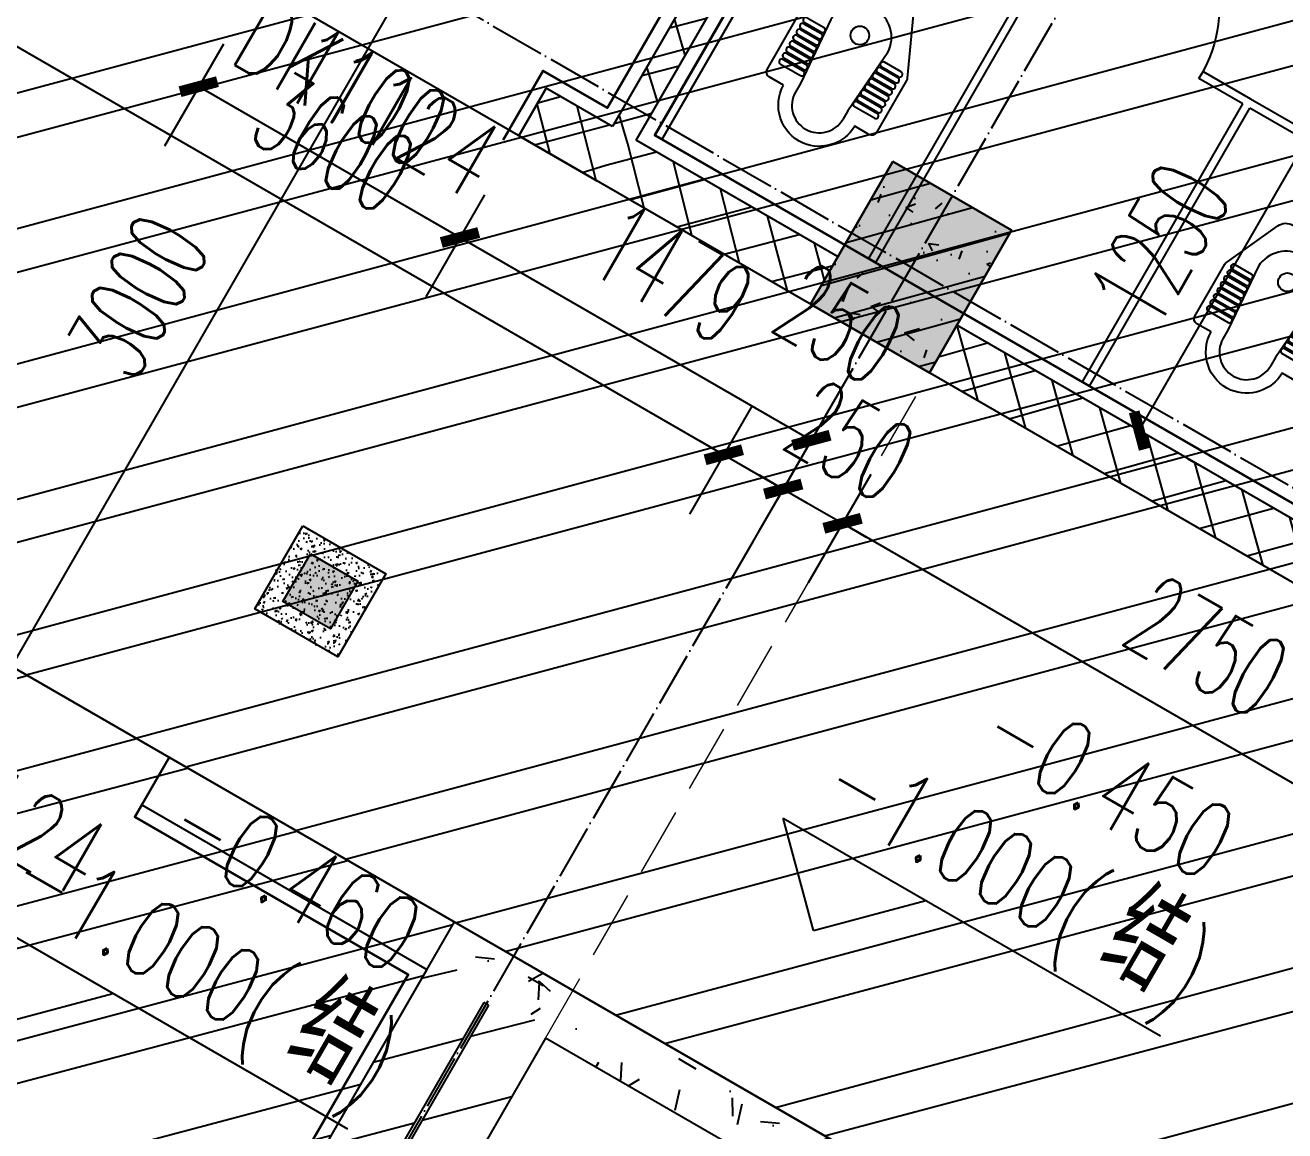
# Model space of a CAD drawing. Header units: millimetres. Extents: x 216654360 to 218309126, y 218099985 to 219647706.
# Drawn here: x 217928219 to 217932812, y 218952262 to 218956292 of the extents above; entities that cross this region are included whole.
import ezdxf

# ---------------------------------------------------------------- set-up
doc = ezdxf.new("R2010")
doc.units = ezdxf.units.MM
doc.header["$LTSCALE"] = 1000
for name, pattern in [('02-博雅楼平面图（V8）$0$DASH', [0.35, 0.25, -0.1]), ('DASH', [0.35, 0.25, -0.1]), ('DASHED', [19.049999999999997, 12.7, -6.35]), ('DOTE', [2.4200000000000004, 2, -0.2, 0.02, -0.2])]:
    doc.linetypes.add(name, pattern=pattern)
doc.layers.add('02-博雅楼平面图（V8）$0$A-FLOR-OVHD', color=173, linetype='02-博雅楼平面图（V8）$0$DASH', lineweight=9)
doc.layers.add('内装控制线', color=6, linetype='Continuous', lineweight=35)
for name, color, linetype in [('A-ANNO-DIMS', 3, 'Continuous'), ('A-ANNO-DOTE', 1, 'DOTE'), ('A-ANNO-IDEN-LEVL', 3, 'Continuous'), ('A-ANNO-TXT', 7, 'Continuous'), ('A-COLU', 2, 'Continuous'), ('A-COLU-CONC', 2, 'Continuous'), ('A-DOOR', 4, 'Continuous'), ('A-DOOR-HOLE', 161, 'Continuous'), ('A-DOOR-IDEN', 53, 'Continuous'), ('A-FLOR-SPCL', 245, 'Continuous'), ('A-FLOR-TPTN', 135, 'Continuous'), ('A-WALL', 2, 'Continuous'), ('A-WALL-FIL', 2, 'Continuous'), ('A-WALL-PATT', 252, 'Continuous'), ('A-WALL-SHEA', 2, 'Continuous'), ('PUB_HATCH', 8, 'Continuous'), ('洁具', 7, 'Continuous'), ('现状植物', 3, 'Continuous')]:
    doc.layers.add(name, color=color, linetype=linetype)
doc.styles.add('_TCH_DIM_T3', font='SIMPLEX.shx', dxfattribs={"width": 0.5647058823529413, "bigfont": 'GBCBIG.shx'})
doc.styles.add('A_DIM', font='SIMPLEX', dxfattribs={"width": 0.7, "bigfont": 'HZ'})
doc.dimstyles.new('_TCH_ARCH&&100', dxfattribs={"dimtxt": 297.5, "dimasz": 100, "dimexe": 250, "dimexo": 300, "dimgap": 126.25, "dimtad": 1, "dimdec": 0, "dimzin": 0, "dimdsep": 46, "dimtxsty": '_TCH_DIM_T3', "dimblk": 'ARCHTICK', "dimcen": 0.09, "dimclrt": 7, "dimazin": 2, "dimtfac": 1, "dimtdec": 0, "dimtix": 1, "dimtmove": 2, "dimatfit": 3, "dimfxl": 100, "dimtolj": 1, "dimtzin": 0, "dimarcsym": 0})
pattern_1 = [(45, (-6165879.106576437, -59482.65594915765), (-336.7596045400933, 336.7596045400933), []), (45, (-6165654.600076437, -59482.65594915765), (-336.7596045400933, 336.7596045400933), [])]
pattern_2 = [(45, (100, 0), (-100.0001016555733, 100.0001016555733), []), (135, (100, 0), (-100.0001016555733, -100.0001016555733), [])]
pattern_3 = [(45, (-6165879.106576437, -59303.14459915766), (-176.776766007315, 176.776766007315), [])]
pattern_4 = [(0, (-6165525.106576437, -59848.65594915766), (600, 1200), [0, -1200]), (0, (-6166227.106576437, -60010.65594915766), (600, 1200), [0, -1200]), (0, (-6165837.106576437, -60022.65594915766), (600, 1200), [0, -1200]), (0, (-6165411.106576437, -59668.65594915766), (600, 1200), [0, -1200]), (0, (-6165909.106576437, -60082.65594915766), (600, 1200), [0, -1200]), (0, (-6165291.106576437, -58912.65594915766), (600, 1200), [0, -1200]), (0, (-6165657.106576437, -59008.65594915766), (600, 1200), [0, -1200]), (0, (-6165465.106576437, -59158.65594915766), (600, 1200), [0, -1200]), (0, (-6166443.106576437, -59182.65594915766), (600, 1200), [0, -1200]), (0, (-6165855.106576437, -59236.65594915766), (600, 1200), [0, -1200]), (0, (-6166083.106576437, -59542.65594915766), (600, 1200), [0, -1200]), (0, (-6166071.106576437, -59992.65594915766), (600, 1200), [0, -1200]), (0, (-6165621.106576437, -60040.65594915766), (600, 1200), [0, -1200]), (0, (-6165291.106576437, -59512.65594915766), (600, 1200), [0, -1200]), (0, (-6166413.106576437, -59698.65594915766), (600, 1200), [0, -1200]), (0, (-6166311.106576437, -59494.65594915766), (600, 1200), [0, -1200]), (0, (-6165843.106576437, -59578.65594915766), (600, 1200), [0, -1200]), (0, (-6166011.106576437, -59752.65594915766), (600, 1200), [0, -1200]), (0, (-6166107.106576437, -59356.65594915766), (600, 1200), [0, -1200]), (0, (-6165957.106576437, -58906.65594915766), (600, 1200), [0, -1200]), (0, (-6166365.106576437, -59950.65594915766), (600, 1200), [0, -1200]), (0, (-6165705.106576437, -59152.65594915766), (600, 1200), [0, -1200]), (0, (-6166263.106576437, -59134.65594915766), (600, 1200), [0, -1200]), (0, (-6166359.106576437, -58978.65594915766), (600, 1200), [0, -1200]), (130.601294, (-6165364.820860437, -59288.37023715767), (-2999.999966861969, 3600.000015739533), [52.683108, -22074.222]), (18.4349488, (-6165450.535144437, -59265.51309315766), (2999.999988936139, 1199.999991146445), [54.21048, -7535.2558]), (90, (-6165450.535144437, -59316.94166115766), (600.0000000000001, 1200), [51.428568, -2348.5713]), (161.565051, (-6165399.106576437, -59334.08452515766), (-3000.000015105215, 1199.999910544823), [54.21048, -7535.2558]), (53.1301023, (-6165399.106576437, -59334.08452515766), (600.0000011342403, 1199.99999943288), [57.14286, -5942.856999999999]), (135, (-6165353.392288437, -59945.51298915767), (-600.0000725322863, 1199.999918790402), [48.48732, -3345.6252]), (45, (-6165421.963720437, -59945.51298915767), (599.9999961647541, 1199.999995157935), [48.48732, -3345.6252]), (135, (-6165387.678004437, -59979.79878915766), (-600.0000725322863, 1199.999918790402), [48.48732, -3345.6252]), (45, (-6165387.678004437, -59979.79878915766), (599.9999961647541, 1199.999995157935), [48.48732, -3345.6252]), (116.565051, (-6165930.535096437, -59139.79880115766), (-0.0001043859734650709, 2399.999934707041), [63.88765199999999, -1277.753]), (180, (-6165959.106496437, -59082.65595315766), (-599.9999999999998, 1200), [68.571432, -1131.4285]), (63.43494880000001, (-6166056.249376437, -59139.79880115766), (5.432290706153253e-06, 2399.999988372672), [63.887652, -1277.753]), (116.565051, (-6166027.677976437, -59196.94166115766), (-0.0001043859734650709, 2399.999934707041), [63.88765199999999, -1277.753]), (0, (-6166027.677976437, -59196.94166115766), (600, 1200), [68.571432, -1131.4285]), (63.43494880000001, (-6165959.106496437, -59196.94166115766), (5.432290706153253e-06, 2399.999988372672), [63.887652, -1277.753]), (107.102728, (-6165479.106580437, -59545.51302915766), (-1799.999931184909, 6000.000009680287), [77.72269200000001, -32565.805]), (143.972626, (-6165501.963724437, -59471.22737715767), (-11399.99985547618, 8399.999990492668), [77.72269200000001, -16244.04]), (180, (-6165564.820864437, -59425.51308915766), (-599.9999999999998, 1200), [74.285712, -1125.7142]), (36.02737329999999, (-6165701.963716437, -59471.22737715767), (11399.99991575318, 8399.99990944439), [77.722692, -16244.04]), (71.5650511, (-6165724.820860437, -59539.79874915766), (1800.000009240657, 5999.99998966958), [72.280632, -7517.185600000001]), (107.102728, (-6165701.963716437, -59614.08450915766), (-1799.999931184909, 6000.000009680287), [77.72269200000001, -32565.805]), (143.972626, (-6165639.106576437, -59659.79874915766), (-11399.99985547618, 8399.999990492668), [77.72269200000001, -16244.04]), (0, (-6165639.106576437, -59659.79874915766), (600, 1200), [74.285712, -1125.7142]), (36.02737329999999, (-6165564.820864437, -59659.79874915766), (11399.99991575318, 8399.99990944439), [77.722692, -16244.04]), (71.5650511, (-6165501.963724437, -59614.08450915766), (1800.000009240657, 5999.99998966958), [72.280632, -7517.185600000001]), (150.255118, (-6165467.678008437, -58985.51309715767), (-1800.000004260273, 1199.999985130039), [46.07004, -9628.639200000001]), (90, (-6165507.678004437, -59008.37022915766), (600.0000000000001, 1200), [45.714288, -2354.2855]), (29.7448813, (-6165507.678004437, -59008.37022915766), (1800.000001060037, 1199.999994395642), [46.07004, -9628.639200000001]), (116.565051, (-6165747.678004437, -59836.94166915766), (-0.0001043859734650709, 2399.999934707041), [63.88765199999999, -1277.753]), (168.690067, (-6165776.249428437, -59779.79874915766), (-5400.000004006199, 1199.999969888218), [58.274508, -12179.371]), (41.18592510000001, (-6165879.106576437, -59808.37014915766), (14999.99990911732, 13199.99988457684), [60.743688, -25451.604]), (90, (-6165879.106576437, -59865.51306915766), (600.0000000000001, 1200), [57.14286, -2342.857]), (138.814074, (-6165833.392288437, -59905.51302915766), (-14999.99973338043, 13200.0000840726), [60.743688, -25451.604]), (16.6992442, (-6165833.392288437, -59905.51302915766), (19799.99985103278, 5999.99993715613), [59.6589, -24997.075]), (60.9453959, (-6165776.249428437, -59888.37018915766), (599.9999984077513, 1199.99998938541), [58.83217200000001, -24650.679]), (109.983106, (-6166250.535136437, -59334.08452515766), (-3000.000011299861, 8399.999977770043), [66.88400399999996, -28024.39499999999]), (155.556045, (-6166273.392256437, -59271.22737315766), (-7800.000029732115, 3599.999925205931), [69.045972, -28930.263]), (24.4439547, (-6166399.106536437, -59271.22737315766), (7800.000003890955, 3599.999982684802), [69.045972, -28930.263]), (70.01689340000001, (-6166421.963656438, -59334.08452515766), (3000.000009044286, 8399.999979161448), [66.88400399999999, -28024.395]), (109.983106, (-6166399.106536437, -59396.94166515766), (-3000.000011299861, 8399.999977770043), [66.88400399999996, -28024.39499999999]), (160.016893, (-6166336.249336437, -59419.79880915766), (-3000.000001763259, 1199.999945333349), [66.88400399999999, -13978.755]), (19.9831065, (-6166336.249336437, -59419.79880915766), (2999.999983528817, 1199.999998096056), [66.88400399999999, -13978.755]), (70.01689340000001, (-6166273.392256437, -59396.94166515766), (3000.000009044286, 8399.999979161448), [66.88400399999999, -28024.395]), (122.005383, (-6165804.820864437, -59442.65595315766), (-600.0000805229399, 1199.999938741572), [53.908464, -11266.868]), (18.4349488, (-6165884.820856437, -59414.08451715767), (2999.999988936139, 1199.999991146445), [54.21048, -7535.2558]), (90, (-6165884.820856437, -59465.51309715767), (600.0000000000001, 1200), [51.428568, -2348.5713]), (161.565051, (-6165833.392288437, -59482.65594915766), (-3000.000015105215, 1199.999910544823), [54.21048, -7535.2558]), (54.46232220000002, (-6165833.392288437, -59482.65594915766), (4199.999993914518, 5999.999991012131), [49.15614, -20596.423]), (116.565051, (-6166153.392256437, -59734.08450915766), (-0.0001043859734650709, 2399.999934707041), [63.88765199999999, -1277.753]), (180, (-6166181.963656438, -59676.94158915766), (-599.9999999999998, 1200), [62.85714, -1137.1428]), (59.0362434, (-6166279.106536437, -59734.08450915766), (600.000001953063, 1199.999994175555), [66.63945599999997, -13927.64399999999]), (120.963756, (-6166244.820856437, -59791.22730915766), (-600.0000819959288, 1199.999944893199), [66.639456, -13927.644]), (0, (-6166244.820856437, -59791.22730915766), (600, 1200), [62.85714, -1137.1428]), (63.43494880000001, (-6166181.963656438, -59791.22730915766), (5.432290706153253e-06, 2399.999988372672), [63.887652, -1277.753])]

# ---------------------------------------------------------------- blocks, each defined once
blk = doc.blocks.new('A$Cbd128c3d')
at = {"layer": 'A-COLU'}
h = blk.add_hatch(color=256, dxfattribs=at)
h.dxf.hatch_style = 1
h.paths.add_polyline_path([(3599.999999999942, -240), (4099.999999999942, -240), (4099.999999999942, -840), (3599.999999999942, -840)])
blk.add_lwpolyline([(3599.999999999942, -240), (4099.999999999942, -240), (4099.999999999942, -840), (3599.999999999942, -840)], close=True, dxfattribs=at)
blk = doc.blocks.new('2929sk')
at = {"layer": 'A-ANNO-DOTE', "ltscale": 0.1}
for p, q in [((-22108.41759934928, -98506.28522877552), (-22108.41759934928, -79972.76195832115)), ((-16719.25256192591, -91672.76195832115), (-75808.41759934928, -91672.76195832127))]:
    blk.add_line(p, q, dxfattribs=at)
at = {"rotation": 180}
blk.add_blockref('A$Cbd128c3d', (-18258.41759934928, -92212.76195832115), dxfattribs=at)
blk = doc.blocks.new('25tqdryui')
at = {"layer": 'A-COLU-CONC'}
h = blk.add_hatch(dxfattribs=at)
h.set_pattern_fill('混凝土', scale=10)
h.set_pattern_definition([(49.99999999999999, (0, 0), (71.72601826007535, -6.275213498259511), [7.5, -82.5]), (355, (0, 0), (-13.8751333613, 75.21921337000119), [6, -66]), (100.4514, (5.977168000000001, -0.522934), (57.85093817140216, 68.94395420609536), [6.374019000000001, -70.1142112]), (46.18420000000002, (0, 20), (106.7241048625644, -16.55190143290181), [11.25, -123.75]), (96.6356, (8.8936745, 18.6206693), (93.46627055487033, 97.41178709004417), [9.561028799999999, -105.1713]), (351.1842, (0, 20), (93.46619451336272, 97.41186009253246), [9, -99]), (21, (10, 15), (59.69070521184616, -40.26188906653388), [7.5, -82.5]), (326.0000000000001, (10, 15), (24.33153319215817, 72.5150045046853), [6, -66]), (71.4514, (14.9742233, 11.6448394), (84.02226285814899, 32.25304967099524), [6.374019000000001, -70.1142112]), (37.50000000000001, (0, 0), (1.215985531729067, 33.28938538313115), [0, -65.19999999999999, 0, -67, 0, -66.25]), (7.499999999999999, (0, 0), (26.30695374421486, 39.44117118823603), [0, -38.2, 0, -63.7, 0, -25.25]), (327.5, (-22.3, 0), (53.3822436172409, -2.255487173437976), [0, -25, 0, -78, 0, -103.5]), (317.5, (-32.3, 0), (58.31861693423862, 10.01049823323177), [0, -32.5, 0, -51.8, 0, -73.5])])
h.paths.add_polyline_path([(6523044.330466904, 268536.0957909399), (6523394.330466904, 268536.0957909399), (6523394.330466904, 268186.0957909399), (6523044.330466904, 268186.0957909399)])
h = blk.add_hatch(color=256, dxfattribs=at)
h.dxf.hatch_style = 1
h.paths.add_polyline_path([(6523119.330466904, 268461.0957909399), (6523319.330466904, 268461.0957909399), (6523319.330466904, 268261.0957909399), (6523119.330466904, 268261.0957909399)])
at = {"layer": 'A-COLU'}
for points in [[(6523044.330466904, 268536.0957909399), (6523394.330466904, 268536.0957909399), (6523394.330466904, 268186.0957909399), (6523044.330466904, 268186.0957909399)], [(6523119.330466904, 268461.0957909399), (6523319.330466904, 268461.0957909399), (6523319.330466904, 268261.0957909399), (6523119.330466904, 268261.0957909399)], [(6523119.330466904, 268461.0957909399), (6523319.330466904, 268461.0957909399), (6523319.330466904, 268261.0957909399), (6523119.330466904, 268261.0957909399)]]:
    blk.add_lwpolyline(points, close=True, dxfattribs=at)
blk = doc.blocks.new('123arrt')
at = {"layer": 'A-COLU'}
blk.add_blockref('25tqdryui', (0, -3100), dxfattribs=at)
blk = doc.blocks.new('$DorLib2D$00000114')
at = {"color": 0}
blk.add_line((0.4999999999999964, 3.552713678800501e-15), (-0.2071067811864751, 0.7071067811864857), dxfattribs=at)
blk.add_arc((0.5000000000013856, -1.154631945610163e-12), 1.000000000001696, 135, 180, dxfattribs=at)
blk = doc.blocks.new('$plan$00002878')
at = {"layer": '洁具', "color": 0}
for p, q in [((-120, -192.5), (-100, -450.0000000000291)), ((120, -192.5), (100, -450.0000000000291)), ((-197.5893991584308, -230.0463587915583), (-127.0837779579451, -230.0463587915583)), ((-197.5893991584016, -250.0463587915583), (-127.0837779579451, -250.0463587915583)), ((-197.5893991584308, -255.0463587915583), (-125.1420303851191, -255.0463587915583)), ((-197.5893991584016, -275.0463587915583), (-125.1420303851191, -275.0463587915292)), ((197.5893991584308, -255.0463587915583), (125.1420303851191, -255.0463587915583)), ((197.5893991584016, -275.0463587915583), (125.1420303851191, -275.0463587915292)), ((197.5893991584308, -230.0463587915583), (127.0837779579451, -230.0463587915583)), ((197.5893991584016, -250.0463587915583), (127.0837779579451, -250.0463587915583)), ((-197.5893991584308, -280.0463587915583), (-123.200282812264, -280.0463587915583)), ((-197.5893991584016, -300.0463587915583), (-123.2002828122932, -300.0463587915583)), ((-197.5893991584308, -305.0463587915583), (-121.2585352394963, -305.0463587915583)), ((197.5893991584308, -305.0463587915583), (121.2585352394963, -305.0463587915583)), ((197.5893991584308, -280.0463587915583), (123.200282812264, -280.0463587915583)), ((197.5893991584016, -300.0463587915583), (123.2002828122932, -300.0463587915583)), ((-197.5893991584016, -325.0463587915583), (-121.2585352394963, -325.0463587915583)), ((-197.5893991584308, -330.0463587915583), (-119.3167876666703, -330.0463587915583)), ((-197.5893991584016, -350.0463587915583), (-119.3167876666703, -350.0463587915583)), ((-197.5893991584308, -355.0463587915583), (-117.3750400938734, -355.0463587915583)), ((197.5893991584308, -355.0463587915583), (117.3750400938734, -355.0463587915583)), ((197.5893991584308, -330.0463587915583), (119.3167876666703, -330.0463587915583)), ((197.5893991584016, -350.0463587915583), (119.3167876666703, -350.0463587915583)), ((197.5893991584016, -325.0463587915583), (121.2585352394963, -325.0463587915583)), ((-197.5893991584016, -375.0463587915583), (-117.3750400938443, -375.0463587915583)), ((-197.5893991584308, -380.0463587915583), (-115.4332925210474, -380.0463587915583)), ((-197.5893991584016, -400.0463587915583), (-115.4332925210474, -400.0463587915583)), ((-197.5893991584308, -405.0463587915583), (-113.4915449482214, -405.0463587915583)), ((197.5893991584308, -405.0463587915583), (113.4915449482214, -405.0463587915583)), ((197.5893991584308, -380.0463587915583), (115.4332925210474, -380.0463587915583)), ((197.5893991584016, -400.0463587915583), (115.4332925210474, -400.0463587915583)), ((197.5893991584016, -375.0463587915583), (117.3750400938443, -375.0463587915583)), ((-197.5893991584016, -425.0463587915583), (-113.4915449482214, -425.0463587915583)), ((-100, -450.0000000000291), (-100, -486.3435219620296)), ((100, -450.0000000000291), (100, -486.3435219620296)), ((197.5893991584016, -425.0463587915583), (113.4915449482214, -425.0463587915583))]:
    blk.add_line(p, q, dxfattribs=at)
at = {"layer": '洁具'}
blk.add_lwpolyline([(-149.9999999999927, -486.3435219620296), (-210, -486.3435219620296, -0.4142135623729885), (-230, -466.3435219620296), (-230, -246.872255150869, -0.1080307041366527), (-228.1755325925624, -238.5265967001105), (-132.0295949985448, -29.1358538731256, -0.2930686843997553), (-86.59076351713156, 0), (86.59076351713156, 0, -0.2930686843997489), (132.0295949985448, -29.13585387312196), (228.1755325925624, -238.5265967001105, -0.1080307041366528), (230, -246.872255150869), (230, -466.3435219620296, -0.4142135623730951), (210, -486.3435219620296), (150, -486.3435219620296, -0.3704769387679618), (17.71147033309717, -633.7350115449481, -0.4404284666695213)], format="xyb", close=True, dxfattribs=at)
at = {"layer": '洁具', "color": 0}
blk.add_circle((0.6473819928360172, -190), 33.93437923681224, dxfattribs=at)
for centre, radius, start, end in [((-0.6006167570449179, -198.289265411353), 119.539651634164, 89.71212104449961, 177.2240986931284), ((0.600616757030366, -198.289265411353), 119.539651634164, 2.77590130687156, 90.28787895550037), ((-197.5893991584016, -240.0463587915583), 10, 90, 270), ((-197.5893991584308, -265.0463587915583), 10, 90, 270), ((-127.0837779579451, -240.0463587915583), 10, 270, 90), ((-125.1420303851191, -265.0463587915292), 10, 270, 90), ((125.1420303851191, -265.0463587915292), 10, 90, 270), ((127.0837779579451, -240.0463587915583), 10, 90, 270), ((197.5893991584016, -240.0463587915583), 10, 270, 90), ((197.5893991584308, -265.0463587915583), 10, 270, 90), ((-197.5893991584308, -290.0463587915583), 10, 90, 270), ((-197.5893991584308, -315.0463587915583), 10, 90, 270), ((-123.200282812264, -290.0463587915583), 10, 270, 90), ((-121.2585352394963, -315.0463587915583), 10, 270, 90), ((121.2585352394963, -315.0463587915583), 10, 90, 270), ((123.200282812264, -290.0463587915583), 10, 90, 270), ((197.5893991584308, -290.0463587915583), 10, 270, 90), ((197.5893991584308, -315.0463587915583), 10, 270, 90), ((-197.5893991584308, -340.0463587915583), 10, 90, 270), ((-197.5893991584308, -365.0463587915583), 10, 90, 270), ((-119.3167876666703, -340.0463587915583), 10, 270, 90), ((-117.3750400938443, -365.0463587915583), 10, 270, 90), ((117.3750400938443, -365.0463587915583), 10, 90, 270), ((119.3167876666703, -340.0463587915583), 10, 90, 270), ((197.5893991584308, -340.0463587915583), 10, 270, 90), ((197.5893991584308, -365.0463587915583), 10, 270, 90), ((-197.5893991584308, -390.0463587915583), 10, 90, 270), ((-197.5893991584308, -415.0463587915583), 10, 90, 270), ((-115.4332925210474, -390.0463587915583), 10, 270, 90), ((-113.4915449482214, -415.0463587915583), 10, 270, 90), ((113.4915449482214, -415.0463587915583), 10, 90, 270), ((115.4332925210474, -390.0463587915583), 10, 90, 270), ((197.5893991584308, -390.0463587915583), 10, 270, 90), ((197.5893991584308, -415.0463587915583), 10, 270, 90), ((0, -484.9908518361335), 100.0091481639029, 180.7749756292411, 359.2250243707589)]:
    blk.add_arc(centre, radius, start, end, dxfattribs=at)
blk = doc.blocks.new('A$C64048149')
at = {"layer": 'A-WALL-FIL'}
for p, q in [((-1261.44660982769, 1338.55339084068), (-1261.446609811857, 168.5533906712662)), ((-1261.446609854698, 1338.553390655012), (-1231.446609854698, 1338.553390653702)), ((-1231.446609865874, 1338.5533908332), (-1231.446609999985, 168.5533906968776)), ((-361.4466098546982, 1338.553390616071), (-361.4466099468991, 168.5533906535129)), ((-361.4466098546982, 1338.553390609901), (-331.4466098546982, 1338.553390608591)), ((-331.4466098546982, 1338.553390608591), (-331.4466099450365, 168.5533907719073)), ((-1046.446609068662, 138.5533906877681), (-1246.446609868668, 138.5533906575001)), ((-1231.446609999985, 168.5533906968776), (-1046.446609067731, 168.5533905499324)), ((-1046.446609067731, 168.5533905499324), (-1046.446609068662, 138.5533906877681)), ((-546.4466090686619, 138.5533906622441), (-546.4466090677306, 168.5533905244374)), ((-546.4466090677306, 168.5533905244374), (-361.4466099468991, 168.5533906535129)), ((-346.4466098733246, 138.553390612331), (-546.4466090686619, 138.5533906622441))]:
    blk.add_line(p, q, dxfattribs=at)
at = {"layer": 'A-DOOR', "xscale": -499.9999999999999, "yscale": 499.9999999999999, "zscale": 499.9999999999999, "rotation": 179.9999999971277}
blk.add_blockref('$DorLib2D$00000114', (-796.4466093713418, 153.5533906348719), dxfattribs=at)
at = {"layer": 'A-FLOR-TPTN', "rotation": 179.9999999938692}
blk.add_blockref('$plan$00002878', (-796.4466098584235, 460.1788833847604), dxfattribs=at)
blk = doc.blocks.new('13etrt5')
at = {"layer": 'A-WALL-PATT'}
h = blk.add_hatch(dxfattribs=at)
h.set_pattern_fill('多孔材料', color=256, scale=50, style=0)
h.set_pattern_definition(pattern_2)
h.paths.add_polyline_path([(6029484.790809129, 53362.28041706853), (6029484.790809177, 54637.28041706478), (6029384.79080918, 54637.28041706802), (6029384.790809144, 53362.28041708804), (6029434.790809133, 53295.61375041368)])
h = blk.add_hatch(dxfattribs=at)
h.set_pattern_fill('钢筋混凝土', color=256, scale=50, style=0)
h.set_pattern_definition([(45, (0, 0), (-88.38834764831843, 88.38834764831844), []), (49.99999999999999, (0, 0), (358.6300913003767, -31.37606749129755), [37.5, -412.5]), (355, (0, 0), (-69.3756668065, 376.0960668500059), [30, -330]), (100.4514, (29.88584, -2.61467), (289.2546908570108, 344.7197710304768), [31.870095, -350.571056]), (46.18420000000002, (0, 100), (533.6205243128222, -82.75950716450905), [56.24999999999999, -618.7499999999999]), (96.6356, (44.4683725, 93.1033465), (467.3313527743517, 487.0589354502209), [47.805144, -525.8565]), (351.1842, (0, 100), (467.3309725668136, 487.0593004626623), [45, -495]), (21, (50, 75), (298.4535260592309, -201.3094453326694), [37.5, -412.5]), (326.0000000000001, (50, 75), (121.6576659607909, 362.5750225234265), [30, -330]), (71.4514, (74.8711165, 58.224197), (420.111314290745, 161.2652483549762), [31.870095, -350.571056]), (37.50000000000001, (0, 0), (6.079927658645334, 166.4469269156558), [0, -326, 0, -335, 0, -331.25]), (7.499999999999999, (0, 0), (131.5347687210743, 197.2058559411801), [0, -191, 0, -318.5, 0, -126.25]), (327.5, (-111.5, 0), (266.9112180862045, -11.27743586718988), [0, -125, 0, -390, 0, -517.5]), (317.5, (-161.5, 0), (291.5930846711931, 50.05249116615887), [0, -162.5, 0, -259, 0, -367.5])])
h.paths.add_polyline_path([(6030834.666021422, 53762.28041708402), (6030334.666021422, 53762.28041708402), (6030334.666021422, 53162.28041708402), (6030834.666021422, 53162.28041708402)])
at = {"layer": 'PUB_HATCH'}
h = blk.add_hatch(dxfattribs=at)
h.set_pattern_fill('多孔材料', color=256, scale=50, style=0)
h.set_pattern_definition(pattern_2)
h.paths.add_polyline_path([(6029384.790809144, 53362.28041708804), (6029105.738030472, 53362.28041709279), (6029105.738030472, 53162.28041708492), (6029434.790809128, 53162.28041708448), (6029434.790809133, 53295.61375041368)])
h = blk.add_hatch(dxfattribs=at)
h.set_pattern_fill('多孔材料', color=256, scale=50, style=0)
h.set_pattern_definition(pattern_2)
h.paths.add_polyline_path([(6030334.666021422, 53162.28041708448), (6030334.666021422, 53362.28041708085), (6029484.790809129, 53362.28041706853), (6029434.790809133, 53295.61375041368), (6029434.790809128, 53162.28041708448)])
h = blk.add_hatch(dxfattribs=at)
h.set_pattern_fill('多孔材料', color=256, scale=50, style=0)
h.set_pattern_definition(pattern_2)
h.paths.add_polyline_path([(6030834.666021422, 53362.28041708448), (6030834.666021422, 53162.28041708448), (6033934.666021422, 53162.28041708448), (6033934.666021422, 53362.28041708448)])
at = {"layer": 'A-COLU'}
for p, q in [((6030834.666021422, 53762.28041708402), (6030334.666021422, 53762.28041708402)), ((6030334.666021422, 53762.28041708402), (6030334.666021422, 53162.28041708402)), ((6030834.666021422, 53162.28041708402), (6030834.666021422, 53762.28041708402)), ((6030334.666021422, 53162.28041708402), (6030834.666021422, 53162.28041708402))]:
    blk.add_line(p, q, dxfattribs=at)
at = {"layer": 'A-DOOR-HOLE', "linetype": 'DASH'}
blk.add_line((6029105.738030497, 53162.28041708448), (6029105.738030497, 53362.28041708448), dxfattribs=at)
at = {"layer": 'A-WALL-FIL'}
for p, q in [((6029384.79080918, 54637.28041706802), (6029384.790809144, 53362.28041708804)), ((6029484.790809129, 53362.28041706853), (6029484.790809177, 54637.28041706478)), ((6029384.790809144, 53362.28041708804), (6029105.738030472, 53362.28041709279)), ((6029105.738030472, 53362.28041709279), (6029105.738030472, 53162.28041708492)), ((6030334.666021423, 53362.28041708737), (6029484.790809129, 53362.28041706853)), ((6033934.666021423, 53362.28041709024), (6030834.666021423, 53362.28041709359)), ((6029105.738030472, 53162.28041708492), (6029434.790809128, 53162.28041708448)), ((6030334.666021423, 53162.28041710278), (6029434.790809128, 53162.28041708448)), ((6033934.666021423, 53162.28041708218), (6030834.666021423, 53162.2804170832))]:
    blk.add_line(p, q, dxfattribs=at)
at = {"layer": 'A-WALL-FIL', "color": 152}
for p, q in [((6030434.72917032, 53412.27989163577), (6030434.72917041, 54582.27989147246)), ((6030464.72917032, 53412.27989162829), (6030464.729170412, 54582.27989159085)), ((6031149.729169533, 54582.27989169443), (6031149.729169534, 54612.27989155659)), ((6031149.729169534, 54612.27989155659), (6031349.729170334, 54612.27989158686)), ((6031334.729170465, 54582.27989154749), (6031149.729169533, 54582.27989169443)), ((6031334.729170331, 53412.27989141116), (6031334.729170465, 54582.27989154749)), ((6031364.729170293, 53412.27989140368), (6031364.729170277, 54582.2798915731)), ((6030464.72917032, 53412.27989163446), (6030434.72917032, 53412.27989163577)), ((6031364.72917032, 53412.27989158935), (6031334.72917032, 53412.27989159066))]:
    blk.add_line(p, q, dxfattribs=at)
at = {"layer": '内装控制线'}
for points in [[(6028005.738030497, 53162.28041708448), (6028005.738030495, 53412.28031533047), (6026934.486976788, 53412.28051887398), (6026934.486976791, 56962.28056744695), (6027109.495358438, 56962.28036389919), (6027109.497503495, 57112.28039290324), (6029334.79178951, 57112.28039283041), (6029334.79104424, 55837.28041716715), (6029534.790574184, 55837.28041710434), (6029534.803700834, 57112.30153408624), (6034034.729555161, 57112.25925165002), (6034034.728416879, 53812.28041708402), (6033884.666021422, 53812.28041708402), (6033884.666021422, 53412.2795757967), (6029534.790809142, 53412.28041723857), (6029534.790809157, 54162.28046566929), (6029334.790809156, 54162.28046567575), (6029334.790809169, 53412.28041709062), (6029064.79080915, 53412.28041708929), (6029064.790809148, 53120.39379162661)], [(6028034.495461987, 50368.28507986325), (6028034.495462026, 50318.28507987291), (6026984.494101392, 50318.28507991196), (6026984.494101392, 47768.28041713822), (6028184.506112962, 47768.28041704961), (6028184.506112955, 47568.28041704086), (6026984.506112772, 47568.2808604234), (6026984.506112665, 43168.28021147761), (6027064.666021457, 43168.28054689828), (6027064.666021457, 42962.28039220758), (6030034.491576374, 42962.28044195544), (6030034.514254897, 47568.28041698392), (6029384.506112956, 47568.28041700473), (6029384.506112961, 47768.28041700682), (6030284.689911362, 47768.280417023), (6030284.702236536, 50312.27969980885), (6029134.496295292, 50312.28071956491), (6029134.4965666, 50368.2807195533)]]:
    blk.add_lwpolyline(points, dxfattribs=at)
at = {"rotation": 180}
for p in [(6029203.282560425, 54750.83328234774), (6031003.282560505, 54750.83328217489)]:
    blk.add_blockref('A$C64048149', p, dxfattribs=at)
at = {"layer": 'A-DOOR', "xscale": -499.9999999999999, "yscale": 499.9999999999999, "zscale": 499.9999999999999, "rotation": 359.9999999971277}
blk.add_blockref('$DorLib2D$00000114', (6030899.729169836, 54597.27989221578), dxfattribs=at)
at = {"layer": 'A-DOOR-IDEN', "linetype": 'DASHED', "style": 'A_DIM', "width": 0.6999999999999998}
blk.add_text('DK1124', height=280, dxfattribs=at).set_placement((6028047.07136383, 52867.18710135166))
blk = doc.blocks.new('_ArchTick')
at = {"color": 0, "linetype": 'ByBlock', "const_width": 0.4}
blk.add_lwpolyline([(-0.5, -0.5), (0.5, 0.5)], dxfattribs=at)
blk = doc.blocks.new('*D257')
at = {"layer": 'A-ANNO-DIMS', "color": 0, "lineweight": -2, "transparency": 16777216}
for p, q in [((6066366.916565904, 37942.66432194365), (6066366.916565904, 37513.22272610388)), ((6067466.916565879, 37942.66432194365), (6067466.916565879, 37513.22272610388)), ((6066366.916565904, 37763.22272610388), (6067466.916565879, 37763.22272610388))]:
    blk.add_line(p, q, dxfattribs=at)
at = {"layer": 'Defpoints', "color": 0, "transparency": 16777216}
for p in [(6066366.916565904, 38242.66432194365), (6067466.916565879, 38242.66432194365), (6067466.916565879, 37763.22272610388)]:
    blk.add_point(p, dxfattribs=at)
at = {"layer": 'A-ANNO-DIMS', "color": 0, "lineweight": -2, "transparency": 16777216, "xscale": 100, "yscale": 100, "zscale": 100, "rotation": 180}
blk.add_blockref('_ArchTick', (6066366.916565904, 37763.22272610388), dxfattribs=at)
at = {"layer": 'A-ANNO-DIMS', "color": 0, "lineweight": -2, "transparency": 16777216, "xscale": 100, "yscale": 100, "zscale": 100}
blk.add_blockref('_ArchTick', (6067466.916565879, 37763.22272610388), dxfattribs=at)
at = {"layer": 'A-ANNO-DIMS', "color": 7, "transparency": 16777216, "insert": (6066916.916565891, 38038.22272610388), "char_height": 297.5, "attachment_point": 5, "style": '_TCH_DIM_T3'}
blk.add_mtext('\\A1;1100', dxfattribs=at)
blk = doc.blocks.new('*D258')
at = {"layer": 'A-ANNO-DIMS', "color": 0, "lineweight": -2, "transparency": 16777216}
for p, q in [((6067466.916565879, 37942.66432194365), (6067466.916565879, 37513.22272610388)), ((6068945.844556832, 37942.66432194365), (6068945.844556832, 37513.22272610388)), ((6067466.916565879, 37763.22272610388), (6068945.844556832, 37763.22272610388))]:
    blk.add_line(p, q, dxfattribs=at)
at = {"layer": 'Defpoints', "color": 0, "transparency": 16777216}
for p in [(6067466.916565879, 38242.66432194365), (6068945.844556832, 38242.66432194365), (6068945.844556832, 37763.22272610388)]:
    blk.add_point(p, dxfattribs=at)
at = {"layer": 'A-ANNO-DIMS', "color": 0, "lineweight": -2, "transparency": 16777216, "xscale": 100, "yscale": 100, "zscale": 100, "rotation": 180}
blk.add_blockref('_ArchTick', (6067466.916565879, 37763.22272610388), dxfattribs=at)
at = {"layer": 'A-ANNO-DIMS', "color": 0, "lineweight": -2, "transparency": 16777216, "xscale": 100, "yscale": 100, "zscale": 100}
blk.add_blockref('_ArchTick', (6068945.844556832, 37763.22272610388), dxfattribs=at)
at = {"layer": 'A-ANNO-DIMS', "color": 7, "transparency": 16777216, "insert": (6068206.380561356, 38038.22272610388), "char_height": 297.5, "attachment_point": 5, "style": '_TCH_DIM_T3'}
blk.add_mtext('\\A1;1479', dxfattribs=at)
blk = doc.blocks.new('*D272')
at = {"layer": 'A-ANNO-DIMS', "color": 0, "lineweight": -2, "transparency": 16777216}
for p, q in [((6069963.83313681, 38391.64098295205), (6069963.83313681, 39641.64049397221)), ((6070166.632107995, 39641.64049397221), (6070213.83313681, 39641.64049397221)), ((6070166.631359243, 38391.64098295205), (6070213.83313681, 38391.64098295205))]:
    blk.add_line(p, q, dxfattribs=at)
at = {"layer": 'Defpoints', "color": 0, "transparency": 16777216}
for p in [(6069866.632107995, 39641.64049397221), (6069963.83313681, 39641.64049397221), (6069866.631359243, 38391.64098295205)]:
    blk.add_point(p, dxfattribs=at)
at = {"layer": 'A-ANNO-DIMS', "color": 0, "lineweight": -2, "transparency": 16777216, "xscale": 100, "yscale": 100, "zscale": 100}
for p, rotation in [((6069963.83313681, 39641.64049397221), 90), ((6069963.83313681, 38391.64098295205), 270)]:
    blk.add_blockref('_ArchTick', p, dxfattribs=dict(at, rotation=rotation))
at = {"layer": 'A-ANNO-DIMS', "color": 7, "transparency": 16777216, "insert": (6069688.83313681, 39016.64073846311), "char_height": 297.5, "attachment_point": 5, "rotation": 90, "style": '_TCH_DIM_T3'}
blk.add_mtext('\\A1;1250', dxfattribs=at)
blk = doc.blocks.new('*D273')
at = {"layer": 'A-ANNO-DIMS', "color": 0, "lineweight": -2, "transparency": 16777216}
for p, q in [((6069963.833900534, 39641.64049397215), (6069963.833900534, 40941.62802854132)), ((6070166.63288669, 40941.62802854132), (6070213.833900534, 40941.62802854132)), ((6070166.632107995, 39641.64049397215), (6070213.833900534, 39641.64049397215))]:
    blk.add_line(p, q, dxfattribs=at)
at = {"layer": 'Defpoints', "color": 0, "transparency": 16777216}
for p in [(6069866.63288669, 40941.62802854132), (6069963.833900534, 40941.62802854132), (6069866.632107995, 39641.64049397215)]:
    blk.add_point(p, dxfattribs=at)
at = {"layer": 'A-ANNO-DIMS', "color": 0, "lineweight": -2, "transparency": 16777216, "xscale": 100, "yscale": 100, "zscale": 100}
for p, rotation in [((6069963.833900534, 40941.62802854132), 90), ((6069963.833900534, 39641.64049397215), 270)]:
    blk.add_blockref('_ArchTick', p, dxfattribs=dict(at, rotation=rotation))
at = {"layer": 'A-ANNO-DIMS', "color": 7, "transparency": 16777216, "insert": (6069688.833900534, 40291.63426125771), "char_height": 297.5, "attachment_point": 5, "rotation": 90, "style": '_TCH_DIM_T3'}
blk.add_mtext('\\A1;1300', dxfattribs=at)
blk = doc.blocks.new('*D403')
at = {"layer": 'A-ANNO-DIMS', "color": 0, "lineweight": -2, "transparency": 16777216}
for p, q in [((6069195.844556832, 37763.22272731875), (6069195.844556832, 37308.11598626612)), ((6071945.858122321, 37763.22272731875), (6071945.858122321, 37308.11598626612)), ((6069195.844556832, 37558.11598626612), (6071945.858122321, 37558.11598626612))]:
    blk.add_line(p, q, dxfattribs=at)
at = {"layer": 'Defpoints', "color": 0, "transparency": 16777216}
for p in [(6069195.844556832, 38063.22272731875), (6071945.858122321, 38063.22272731875), (6071945.858122321, 37558.11598626612)]:
    blk.add_point(p, dxfattribs=at)
at = {"layer": 'A-ANNO-DIMS', "color": 0, "lineweight": -2, "transparency": 16777216, "xscale": 100, "yscale": 100, "zscale": 100, "rotation": 180}
blk.add_blockref('_ArchTick', (6069195.844556832, 37558.11598626612), dxfattribs=at)
at = {"layer": 'A-ANNO-DIMS', "color": 0, "lineweight": -2, "transparency": 16777216, "xscale": 100, "yscale": 100, "zscale": 100}
blk.add_blockref('_ArchTick', (6071945.858122321, 37558.11598626612), dxfattribs=at)
at = {"layer": 'A-ANNO-DIMS', "color": 7, "transparency": 16777216, "insert": (6070570.851339577, 37833.11598626612), "char_height": 297.5, "attachment_point": 5, "style": '_TCH_DIM_T3'}
blk.add_mtext('\\A1;2750', dxfattribs=at)
blk = doc.blocks.new('*D404')
at = {"layer": 'A-ANNO-DIMS', "color": 0, "lineweight": -2, "transparency": 16777216}
for p, q in [((6068945.844556832, 37763.22272731875), (6068945.844556832, 37308.11598626612)), ((6069195.844556832, 37763.22272731875), (6069195.844556832, 37308.11598626612)), ((6068945.844556832, 37558.11598626612), (6068845.844556832, 37558.11598626612)), ((6068945.844556832, 37558.11598626612), (6069195.844556832, 37558.11598626612)), ((6069195.844556832, 37558.11598626612), (6069295.844556832, 37558.11598626612))]:
    blk.add_line(p, q, dxfattribs=at)
at = {"layer": 'Defpoints', "color": 0, "transparency": 16777216}
for p in [(6068945.844556832, 38063.22272731875), (6069195.844556832, 38063.22272731875), (6069195.844556832, 37558.11598626612)]:
    blk.add_point(p, dxfattribs=at)
at = {"layer": 'A-ANNO-DIMS', "color": 0, "lineweight": -2, "transparency": 16777216, "xscale": 100, "yscale": 100, "zscale": 100}
blk.add_blockref('_ArchTick', (6068945.844556832, 37558.11598626612), dxfattribs=at)
at = {"layer": 'A-ANNO-DIMS', "color": 0, "lineweight": -2, "transparency": 16777216, "xscale": 100, "yscale": 100, "zscale": 100, "rotation": 180}
blk.add_blockref('_ArchTick', (6069195.844556832, 37558.11598626612), dxfattribs=at)
at = {"layer": 'A-ANNO-DIMS', "color": 7, "transparency": 16777216, "insert": (6069070.844556832, 37833.11598626612), "char_height": 297.5, "attachment_point": 5, "style": '_TCH_DIM_T3'}
blk.add_mtext('\\A1;250', dxfattribs=at)
blk = doc.blocks.new('*D405')
at = {"layer": 'A-ANNO-DIMS', "color": 0, "lineweight": -2, "transparency": 16777216}
for p, q in [((6068695.844556831, 37763.22272731875), (6068695.844556831, 37308.11598626612)), ((6068945.844556832, 37763.22272731875), (6068945.844556832, 37308.11598626612)), ((6068695.844556831, 37558.11598626612), (6068595.844556831, 37558.11598626612)), ((6068695.844556831, 37558.11598626612), (6068945.844556832, 37558.11598626612)), ((6068945.844556832, 37558.11598626612), (6069045.844556832, 37558.11598626612))]:
    blk.add_line(p, q, dxfattribs=at)
at = {"layer": 'Defpoints', "color": 0, "transparency": 16777216}
for p in [(6068695.844556831, 38063.22272731875), (6068945.844556832, 38063.22272731875), (6068945.844556832, 37558.11598626612)]:
    blk.add_point(p, dxfattribs=at)
at = {"layer": 'A-ANNO-DIMS', "color": 0, "lineweight": -2, "transparency": 16777216, "xscale": 100, "yscale": 100, "zscale": 100}
blk.add_blockref('_ArchTick', (6068695.844556831, 37558.11598626612), dxfattribs=at)
at = {"layer": 'A-ANNO-DIMS', "color": 0, "lineweight": -2, "transparency": 16777216, "xscale": 100, "yscale": 100, "zscale": 100, "rotation": 180}
blk.add_blockref('_ArchTick', (6068945.844556832, 37558.11598626612), dxfattribs=at)
at = {"layer": 'A-ANNO-DIMS', "color": 7, "transparency": 16777216, "insert": (6068820.844556831, 38183.11598626612), "char_height": 297.5, "attachment_point": 5, "style": '_TCH_DIM_T3'}
blk.add_mtext('\\A1;250', dxfattribs=at)
blk = doc.blocks.new('*D406')
at = {"layer": 'A-ANNO-DIMS', "color": 0, "lineweight": -2, "transparency": 16777216}
for p, q in [((6065095.685603104, 37763.22272731875), (6065095.685603104, 37308.11598626612)), ((6068695.844556831, 37763.22272731875), (6068695.844556831, 37308.11598626612)), ((6065095.685603104, 37558.11598626612), (6068695.844556831, 37558.11598626612))]:
    blk.add_line(p, q, dxfattribs=at)
at = {"layer": 'Defpoints', "color": 0, "transparency": 16777216}
for p in [(6065095.685603104, 38063.22272731875), (6068695.844556831, 38063.22272731875), (6068695.844556831, 37558.11598626612)]:
    blk.add_point(p, dxfattribs=at)
at = {"layer": 'A-ANNO-DIMS', "color": 0, "lineweight": -2, "transparency": 16777216, "xscale": 100, "yscale": 100, "zscale": 100, "rotation": 180}
blk.add_blockref('_ArchTick', (6065095.685603104, 37558.11598626612), dxfattribs=at)
at = {"layer": 'A-ANNO-DIMS', "color": 0, "lineweight": -2, "transparency": 16777216, "xscale": 100, "yscale": 100, "zscale": 100}
blk.add_blockref('_ArchTick', (6068695.844556831, 37558.11598626612), dxfattribs=at)
at = {"layer": 'A-ANNO-DIMS', "color": 7, "transparency": 16777216, "insert": (6066895.765079968, 37833.11598626612), "char_height": 297.5, "attachment_point": 5, "style": '_TCH_DIM_T3'}
blk.add_mtext('\\A1;3600', dxfattribs=at)
blk = doc.blocks.new('*D411')
at = {"layer": 'A-ANNO-DIMS', "color": 0, "lineweight": -2, "transparency": 16777216}
for p, q in [((6066559.632880604, 38491.64101953377), (6066582.253792496, 38491.64101953377)), ((6066832.253792496, 35491.65040151618), (6066832.253792496, 38491.64101953377)), ((6066559.63288061, 35491.65040151618), (6066582.253792496, 35491.65040151618))]:
    blk.add_line(p, q, dxfattribs=at)
at = {"layer": 'Defpoints', "color": 0, "transparency": 16777216}
for p in [(6066832.253792496, 38491.64101953377), (6066859.632880604, 38491.64101953377), (6066859.63288061, 35491.65040151618)]:
    blk.add_point(p, dxfattribs=at)
at = {"layer": 'A-ANNO-DIMS', "color": 0, "lineweight": -2, "transparency": 16777216, "xscale": 100, "yscale": 100, "zscale": 100}
for p, rotation in [((6066832.253792496, 38491.64101953377), 90), ((6066832.253792496, 35491.65040151618), 270)]:
    blk.add_blockref('_ArchTick', p, dxfattribs=dict(at, rotation=rotation))
at = {"layer": 'A-ANNO-DIMS', "color": 7, "transparency": 16777216, "insert": (6066557.253792496, 36991.64571052595), "char_height": 297.5, "attachment_point": 5, "rotation": 90, "style": '_TCH_DIM_T3'}
blk.add_mtext('\\A1;3000', dxfattribs=at)
blk = doc.blocks.new('*D417')
at = {"layer": 'A-ANNO-DIMS', "color": 0, "lineweight": -2, "transparency": 16777216}
for p, q in [((6065675.869910784, 33823.11665425415), (6065675.869910784, 34019.07394761012)), ((6068815.842444237, 33823.11665481175), (6068815.842444237, 34019.07394761012)), ((6065675.869910784, 33769.07394761012), (6068815.842444237, 33769.07394761012))]:
    blk.add_line(p, q, dxfattribs=at)
at = {"layer": 'Defpoints', "color": 0, "transparency": 16777216}
for p in [(6068815.842444237, 33769.07394761012), (6065675.869910784, 33523.11665425415), (6068815.842444237, 33523.11665481175)]:
    blk.add_point(p, dxfattribs=at)
at = {"layer": 'A-ANNO-DIMS', "color": 0, "lineweight": -2, "transparency": 16777216, "xscale": 100, "yscale": 100, "zscale": 100, "rotation": 180}
blk.add_blockref('_ArchTick', (6065675.869910784, 33769.07394761012), dxfattribs=at)
at = {"layer": 'A-ANNO-DIMS', "color": 0, "lineweight": -2, "transparency": 16777216, "xscale": 100, "yscale": 100, "zscale": 100}
blk.add_blockref('_ArchTick', (6068815.842444237, 33769.07394761012), dxfattribs=at)
at = {"layer": 'A-ANNO-DIMS', "color": 7, "transparency": 16777216, "insert": (6067245.856177511, 34044.07394761012), "char_height": 297.5, "attachment_point": 5, "style": '_TCH_DIM_T3'}
blk.add_mtext('\\A1;3140', dxfattribs=at)
blk = doc.blocks.new('A$C04836B57')
h = blk.add_hatch()
h.set_pattern_fill('ANSI32', color=251, scale=100)
h.set_pattern_definition(pattern_1)
edge = h.paths.add_edge_path()
edge.add_line((-93806.74076194037, -23891.01582656463), (-100673.4373654258, -23891.01599156326))
edge.add_line((-100673.4373654258, -23891.01599156326), (-100673.4219870726, -17291.0197903212))
edge.add_line((-100673.4219870726, -17291.0197903212), (-98133.13709999435, -17291.01962532845))
edge.add_line((-98133.13709999435, -17291.01962532845), (-98133.13737810124, -18541.02919732087))
edge.add_line((-98133.13737810124, -18541.02919732087), (-93433.42846856453, -18541.02703158677))
edge.add_line((-93433.42846856453, -18541.02703158677), (-93433.42581176851, -17391.02929940046))
edge.add_line((-93433.42581176851, -17391.02929940046), (-93433.19577457756, -17391.04147912645))
edge.add_line((-93433.19577457756, -17391.04147912645), (-93433.20651115384, -20965.82024458147))
edge.add_line((-93433.20651115384, -20965.82024458147), (-93333.25523686316, -20965.81023058342))
edge.add_line((-93333.25523686316, -20965.81023058342), (-93333.26880235411, -23765.83032686323))
h = blk.add_hatch()
h.set_pattern_fill('ANSI32', color=251, scale=100)
h.set_pattern_definition(pattern_1)
edge = h.paths.add_edge_path()
edge.add_line((-99383.43733293563, -31490.81023060446), (-99383.43733293563, -26709.81023061152))
edge.add_line((-99383.43733293563, -26709.81023061152), (-100583.4440147774, -26709.81082269999))
edge.add_line((-100583.4440147774, -26709.81082269999), (-100583.4430051101, -23891.01587718352))
edge.add_line((-100583.4430051101, -23891.01587718352), (-97183.26211148221, -23891.01577593909))
edge.add_line((-97183.26211148221, -23891.01577593909), (-97183.2631211495, -26709.81072148867))
edge.add_line((-97183.2631211495, -26709.81072148867), (-97183.26201959047, -26709.81023064991))
edge.add_line((-97183.26201959047, -26709.81023064991), (-97183.26201959047, -31451.01492963036))
edge.add_line((-97183.26201959047, -31451.01492963036), (-99456.74015109055, -31451.01492962861))
at = {"layer": 'PUB_HATCH'}
h = blk.add_hatch(dxfattribs=at)
h.set_pattern_fill('加气混凝土', color=256, scale=100, style=0)
h.set_pattern_definition(pattern_4)
h.paths.add_polyline_path([(-96803.26390011143, -24024.35106331515), (-96803.26383586135, -23891.01772997505), (-97063.26840779837, -23891.01647030845), (-97063.26847075764, -24024.34980210179), (-96943.26850416046, -24091.01705169865), (-96923.26393223926, -24091.01714861653)])
h = blk.add_hatch(dxfattribs=at)
h.set_pattern_fill('加气混凝土', color=256, scale=100, style=0)
h.set_pattern_definition(pattern_4)
h.paths.add_polyline_path([(-93583.26567819994, -24091.03333018304), (-93383.26610860694, -23891.03429913663), (-96803.26383586135, -23891.01772997505), (-96803.26390011329, -24024.35106331515), (-96683.26393223647, -24091.01831135387)])
h = blk.add_hatch(dxfattribs=at)
h.set_pattern_fill('普通砖', color=256, scale=100, style=0)
h.set_pattern_definition(pattern_3)
h.paths.add_polyline_path([(-97063.26847204659, -24024.34980210178), (-97183.26850418095, -24091.01588429823), (-97183.26190912817, -25791.0153951598), (-96943.26190913003, -25791.01446409317), (-96943.26850416046, -24091.01705169865)])
h = blk.add_hatch(dxfattribs=at)
h.set_pattern_fill('普通砖', color=256, scale=100, style=0)
h.set_pattern_definition(pattern_3)
h.paths.add_polyline_path([(-96803.26390011329, -24024.35106331515), (-96923.26393223926, -24091.01714861653), (-96923.25733718835, -25791.01586069123), (-96683.25733719021, -25791.01492962459), (-96683.26393223647, -24091.01831135387)])
for points in [[(-93806.74076194037, -23891.01582656463), (-100673.4373654258, -23891.01599156326), (-100673.4219870726, -17291.0197903212), (-98133.13709999435, -17291.01962532845), (-98133.13737810124, -18541.02919732087), (-93433.42846856453, -18541.02703158677), (-93433.42581176851, -17391.02929940046), (-93433.19577457756, -17391.04147912645), (-93433.20651115384, -20965.82024458147), (-93333.25523686316, -20965.81023058342), (-93333.26880235411, -23765.83032686323)], [(-99333.42192817852, -31490.81023060447), (-99333.42192817945, -26735.01481243538), (-100583.4308098638, -26735.0149267443), (-100583.431416492, -23891.01566075586), (-97183.26372777857, -23891.01603729098), (-97183.2631211495, -26709.81072148867), (-97183.26201958023, -26709.81023064985), (-97183.26201958023, -31451.01492963031), (-99456.74015109055, -31451.01492962861)]]:
    blk.add_lwpolyline(points)
blk.add_lwpolyline([(-100673.4264466753, -23891.01583479169), (-93333.26232536882, -23891.01536547297), (-93333.26171384845, -21291.01477746145), (-100673.425835155, -21291.01524678017)], close=True)
at = {"layer": '02-博雅楼平面图（V8）$0$A-FLOR-OVHD'}
blk.add_line((-96683.26393223647, -24091.01831135387), (-96683.26201960817, -21091.01492962622), dxfattribs=at)
at = {"layer": 'A-ANNO-IDEN-LEVL'}
for p, q in [((-96033.3728624396, -23263.58248438894), (-96333.3728624396, -22963.58248438894)), ((-96333.3728624396, -22963.58248438894), (-94745.3728624396, -22963.58248438894)), ((-96033.3728624396, -23263.58248438894), (-95733.3728624396, -22963.58248438894)), ((-98731.13810733706, -24738.74811949168), (-97143.13810733706, -24738.74811949168)), ((-98431.13810733706, -25038.74811949168), (-98131.13810733706, -24738.74811949168))]:
    blk.add_line(p, q, dxfattribs=at)
at = {"layer": 'A-DOOR-HOLE', "linetype": 'DASH'}
blk.add_line((-98383.43150347378, -24091.01002334325), (-98383.4305267809, -23891.01002334563), dxfattribs=at)
at = {"layer": 'A-WALL'}
for p, q in [((-98383.43052679673, -23891.01002334981), (-98383.43150348961, -24091.01002335273)), ((-97063.26840393059, -23891.01647030847), (-98383.43052679673, -23891.01002334981)), ((-96803.26383586135, -23891.01772997505), (-97063.26840779837, -23891.01647030845)), ((-93383.26610860694, -23891.03429913663), (-96803.26383586135, -23891.01772997505)), ((-98383.43150348961, -24091.01002335273), (-97183.26850418095, -24091.01588429823)), ((-97183.26850418095, -24091.01588429823), (-97183.26190912817, -25791.0153951598)), ((-96943.26850416046, -24091.01705169865), (-96943.26190913003, -25791.01446409317)), ((-96923.26393223926, -24091.01714861653), (-96943.26850416046, -24091.01705169865)), ((-96923.26393223926, -24091.01714861653), (-96923.25733718835, -25791.01586069123)), ((-96683.26393223647, -24091.01831135387), (-96683.25733719021, -25791.01492962459)), ((-93583.26567819994, -24091.03333018304), (-96683.26393223647, -24091.01831135387))]:
    blk.add_line(p, q, dxfattribs=at)
at = {"layer": 'A-COLU-CONC'}
blk.add_blockref('13etrt5', (-6127517.92804103, -74453.29534671037), dxfattribs=at)
at = {"layer": 'A-FLOR-SPCL', "rotation": 180}
blk.add_blockref('2929sk', (-119041.6796189575, -112663.7768879475), dxfattribs=at)
at = {"layer": 'A-WALL-SHEA', "color": 6}
blk.add_blockref('123arrt', (-6621427.762076964, -288352.1106719777), dxfattribs=at)
at = {"layer": 'A-ANNO-TXT', "color": 7, "style": 'A_DIM'}
for s, height, width, p in [('-0.450', 280, 0.6999999999999998, (-95858.03952910565, -22403.58248438894)), ('结', 350, 0.7, (-95085.70619577263, -22858.58248438894)), ('-1.000(', 280, 0.6999999999999998, (-96261.70619577263, -22858.58248438894)), (')', 280, 0.6999999999999998, (-94840.70619577263, -22858.58248438894)), ('-0.460', 280, 0.6999999999999998, (-98255.8047740031, -24178.74811949168)), ('结', 350, 0.7, (-97483.47144067008, -24633.74811949168)), ('-1.000(', 280, 0.6999999999999998, (-98659.47144067008, -24633.74811949168)), (')', 280, 0.6999999999999998, (-97238.47144067008, -24633.74811949168))]:
    blk.add_text(s, height=height, dxfattribs=dict(at, width=width)).set_placement(p)
at = {"layer": 'A-DOOR-IDEN', "style": 'A_DIM', "width": 0.6999999999999998}
blk.add_text('DK1124', height=280, rotation=359.9997201981823, dxfattribs=at).set_placement((-99442.10019679088, -24506.00929059662))
at = {"layer": 'A-ANNO-DIMS'}
for p1, p2, distance, picture, middle in [((-96012.47446844168, -19841.01545518552), (-96012.47368974704, -18541.02792061634), -97.20101384351149, '*D273', (-96190.27267590351, -19191.02168789996)), ((-96012.4752171943, -21091.01496620561), (-96012.47446844168, -19841.01545518545), -97.20102881452188, '*D272', (-96190.27343962714, -20466.01521069455)), ((-99019.47369582672, -23991.00554764149), (-99019.47369583324, -20991.0149296239), 27.379088107496496, '*D411', (-99321.85278394073, -22491.01023863172)), ((-99512.19001053274, -21239.99162721401), (-98412.19001055788, -21239.99162721401), -479.44159583976943, '*D257', (-98962.19001054578, -21444.43322305378)), ((-98412.19001055788, -21239.99162721401), (-96933.26201960538, -21239.99162721401), -479.44159583976943, '*D258', (-97672.72601508163, -21444.43322305378)), ((-100783.4209733335, -21419.43322183892), (-97183.2620196063, -21419.43322183892), -505.1067410526193, '*D406', (-98983.34149646945, -21649.53996289154)), ((-96933.26201960538, -21419.43322183892), (-96683.26201960538, -21419.43322183892), -505.10674105261927, '*D404', (-96808.26201960538, -21649.53996289154)), ((-96683.26201960538, -21419.43322183892), (-93933.24845411628, -21419.43322183892), -505.1067410526193, '*D403', (-95308.25523686036, -21649.53996289154)), ((-100203.2366656531, -25959.53929490352), (-97063.26413219981, -25959.53929434592), 245.95729279836817, '*D417', (-98633.25039892644, -25438.58200154755))]:
    dim = blk.add_aligned_dim(p1=p1, p2=p2, distance=distance, dimstyle='_TCH_ARCH&&100', dxfattribs=at)
    dim.commit()
    dim.dimension.update_dxf_attribs({"geometry": picture, "text_midpoint": middle, "insert": (-6165879.106576437, -59482.65594915766)})
dim = blk.add_linear_dim(base=(-96933.26201960538, -21924.53996289154), p1=(-97183.2620196063, -21419.43322183892), p2=(-96933.26201960538, -21419.43322183892), angle=0, dimstyle='_TCH_ARCH&&100', dxfattribs=at)
dim.commit()
dim.dimension.update_dxf_attribs({"geometry": '*D405', "text_midpoint": (-97058.2620196063, -21299.53996289154), "dimtype": 129, "insert": (-6165879.106576437, -59482.65594915766)})

msp = doc.modelspace()

# ---------------------------------------------------------------- block references
at = {"layer": '现状植物', "rotation": 330.0099772030858}
msp.add_blockref('A$C04836B57', (218025897.187641, 218925138.5110827), dxfattribs=at)

doc.saveas('drawing.dxf')
